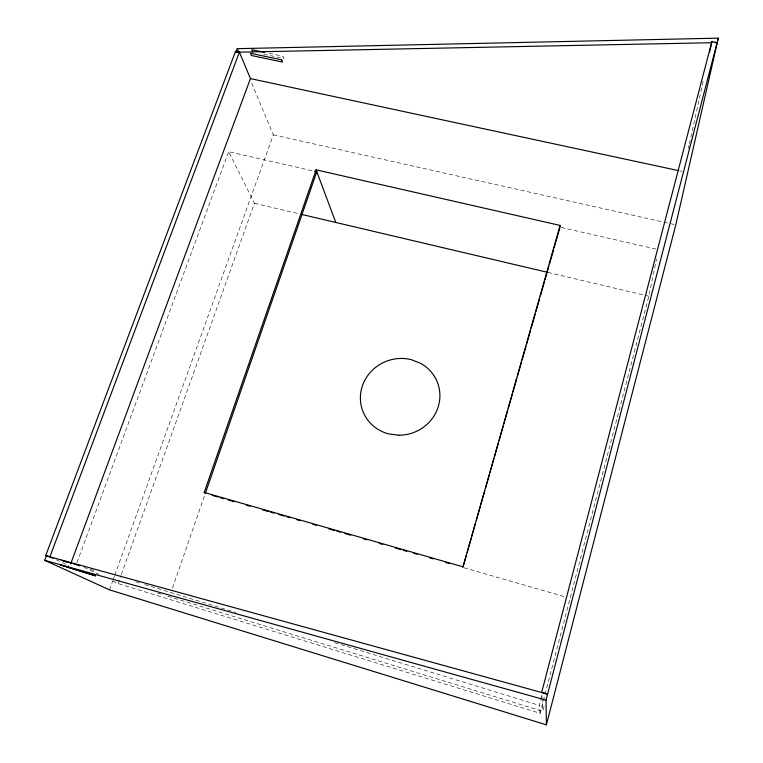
<?xml version="1.0" encoding="UTF-8"?>
<svg xmlns="http://www.w3.org/2000/svg" width="763" height="763" viewBox="0 0 763 763"><rect width="100%" height="100%" fill="white"/><g stroke="black" fill="none" stroke-linecap="round" stroke-linejoin="round"><path stroke-width="0.57" stroke-dasharray="3.81 2.86" d="M112.762 580.996L118.084 583.542L540.09 713.3L648.846 296.216L656.523 258.943M688.388 148.403L689.161 144.913M689.409 143.759L703.476 79.877M167.86 596.218L542.789 711.326L544.591 704.411M540.09 713.3L539.336 705.365L542.34 693.891M172.476 588.092L204.913 494.51M118.084 583.542L120.897 575.693M121.298 574.568L254.47 203.282L228.681 151.684L313.307 170.998M109.51 589.847L112.743 580.881M113.143 579.756L114.355 576.399M114.755 575.273L273.326 134.841L250.951 81.393M77.006 562.541L228.681 151.684M269.177 53.343L283.054 56.262L283.855 58.465L260.774 53.62M679.785 170.874L682.112 171.379M273.326 134.841L674.635 224.57M561.196 227.441L656.132 249.1M254.47 203.282L299.086 213.812M547.958 272.42L648.846 296.216M463.999 567.767L565.249 596.876M135.7 581.759L140.239 583.151M144.789 584.544L235.738 612.393M334.671 642.684L539.336 705.365M90.311 569.303L94.831 570.686M157.607 593.07L162.166 594.472M56.214 559.756L68.804 565.641M84.044 567.233L98.932 574.367M541.835 694.855L541.968 697.21M542.045 698.383L542.789 711.326"/><path stroke-width="1.14" d="M560.042 227.174L560.08 225.428L316.13 169.844L204.198 492.45L205.304 493.394L316.788 171.789L314.47 171.255M709.609 52.008L711.898 41.593L717.134 42.614L714.941 42.652M711.65 42.718L235.91 52.227L237.245 48.67L718.298 38.15L675.799 224.827L546.384 724.85L109.51 589.847L44.702 560.328L46.39 555.845L547.596 694.13L541.692 692.337L711.898 41.593M546.384 724.85L546.031 700.129L718.298 38.15M462.855 567.443L560.08 225.428M463.189 566.289L466.46 554.835M467.109 552.546L471.038 538.802M471.696 536.503L475.616 522.76M476.274 520.471L480.204 506.718M480.852 504.429L484.782 490.676M485.44 488.387L489.36 474.643M490.018 472.345L493.947 458.601M494.596 456.312L498.525 442.559M499.183 440.27L503.103 426.517M503.761 424.228L507.691 410.484M508.339 408.186L512.269 394.442M512.917 392.153L516.847 378.4M517.505 376.111L521.425 362.368M522.083 360.069L526.012 346.326M526.661 344.037L530.59 330.284M531.248 327.995L535.168 314.242M535.826 311.953L539.756 298.209M540.404 295.91L544.334 282.167M544.992 279.878L548.912 266.125M549.57 263.836L553.499 250.092M554.148 247.794L559.708 228.318M335.73 222.357L316.13 169.844M70.682 563.895L250.445 78.599L239.401 52.151L235.538 51.34L45.713 555.531L46.39 555.845M53.057 558.287L49.91 556.809L239.401 52.151M264.542 52.37L251.819 49.7L252.706 51.913M250.445 78.599L678.622 170.626M301.375 214.355L547.958 272.42M44.702 560.328L546.031 700.129M204.198 492.45L462.578 566.69M212.171 495.368L217.894 497.018M220.183 497.676L223.616 498.659M228.194 499.975L233.917 501.625M246.506 505.24L249.94 506.231M262.539 509.846L268.261 511.496M270.55 512.154L273.984 513.137M278.562 514.462L284.284 516.103M286.573 516.761L290.007 517.753M296.874 519.727L300.307 520.709M312.906 524.334L316.34 525.316M328.929 528.94L334.652 530.581M336.941 531.239L340.374 532.231M344.952 533.547L350.675 535.187M363.274 538.812L366.707 539.794M379.297 543.418L382.73 544.4M395.32 548.025L401.042 549.665M403.331 550.323L406.765 551.315M413.641 553.289L417.075 554.272M429.664 557.896L433.098 558.878M445.687 562.503L449.121 563.495M61.555 560.214L71.751 563.342M74.021 564.038L79.686 565.774M45.713 555.531L49.91 556.809M63.186 560.986L66.581 562.026M235.538 51.34L235.91 52.227M237.245 48.67L238.619 51.941M398.715 435.225L388.396 433.832A39.981 38.16 -20.5 0 1 362.082 386.851A39.981 38.16 -20.5 0 1 411.419 359.707L420.842 363.455A39.981 38.16 -20.5 0 1 438.229 406.736A39.981 38.16 -20.5 0 1 398.715 435.225M281.747 59.867L250.483 53.276L251.37 55.489L282.548 62.061L281.747 59.867M93.897 575.197L59.867 564.744L95.432 575.922L93.897 575.197"/></g></svg>
